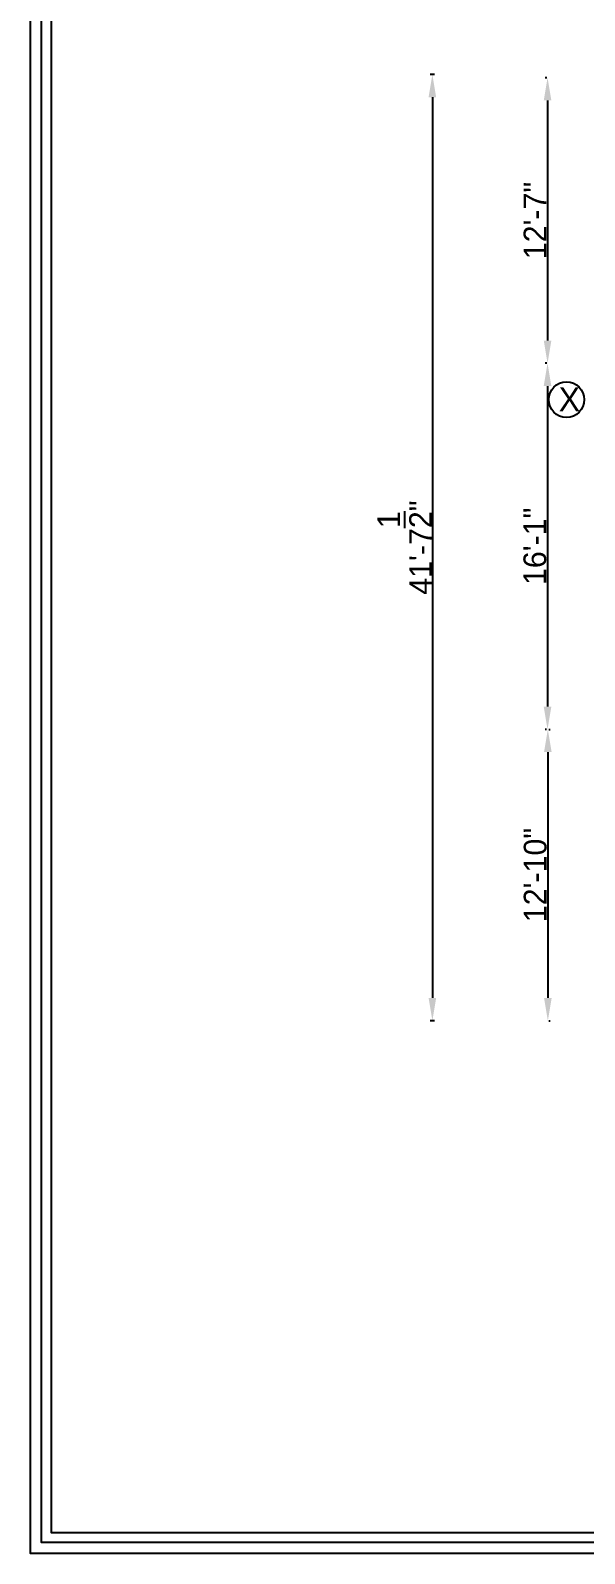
# Model space of a CAD drawing. Header units: feet. Extents: x 539 to 3482, y 328 to 1907.
# Drawn here: x 539 to 831, y 328 to 1132 of the extents above; entities that cross this region are included whole.
import ezdxf

# ---------------------------------------------------------------- set-up
doc = ezdxf.new("R2010")
doc.units = ezdxf.units.FT
doc.layers.add('dimension', color=130, linetype='Continuous')
doc.dimstyles.new('ISO-25', dxfattribs={"dimtxt": 12, "dimasz": 12, "dimexe": 1.25, "dimexo": 0.625, "dimtad": 1, "dimdec": 1, "dimlunit": 4, "dimtxsty": 'Standard', "dimcen": 2.5, "dimadec": 0, "dimazin": 0, "dimtfac": 1, "dimtdec": 1, "dimtmove": 0, "dimatfit": 3, "dimfxl": 1, "dimarcsym": 0})

# ---------------------------------------------------------------- blocks, each defined once
blk = doc.blocks.new('*D11')
at = {"layer": 'Defpoints', "color": 0, "transparency": 16777216}
for p in [(811.68, 1106.61), (811.35, 955.84), (811.68, 955.84)]:
    blk.add_point(p, dxfattribs=at)
at = {"layer": 'dimension', "color": 0, "lineweight": -2, "transparency": 16777216}
for p, q in [((811.05, 1106.61), (810.1, 1106.61)), ((811.35, 1094.61), (811.35, 967.84)), ((811.05, 955.84), (810.1, 955.84))]:
    blk.add_line(p, q, dxfattribs=at)
at = {"layer": 'dimension', "color": 0, "transparency": 16777216}
for points in [[(809.35, 1094.61), (813.35, 1094.61), (811.35, 1106.61)], [(809.35, 967.84), (813.35, 967.84), (811.35, 955.84)]]:
    blk.add_solid(points, dxfattribs=at)
at = {"layer": 'dimension', "color": 0, "transparency": 16777216, "insert": (804.73, 1031.22), "char_height": 12, "attachment_point": 5, "rotation": 90}
blk.add_mtext('12\'-7"', dxfattribs=at)
blk = doc.blocks.new('*D12')
at = {"layer": 'Defpoints', "color": 0, "transparency": 16777216}
for p in [(811.35, 955.84), (811.34, 762.62), (811.35, 762.62)]:
    blk.add_point(p, dxfattribs=at)
at = {"layer": 'dimension', "color": 0, "lineweight": -2, "transparency": 16777216}
for p, q in [((810.73, 955.84), (810.09, 955.84)), ((811.34, 943.84), (811.34, 774.62)), ((810.73, 762.62), (810.09, 762.62))]:
    blk.add_line(p, q, dxfattribs=at)
at = {"layer": 'dimension', "color": 0, "transparency": 16777216}
for points in [[(809.34, 943.84), (813.34, 943.84), (811.34, 955.84)], [(809.34, 774.62), (813.34, 774.62), (811.34, 762.62)]]:
    blk.add_solid(points, dxfattribs=at)
at = {"layer": 'dimension', "color": 0, "transparency": 16777216, "insert": (804.72, 859.23), "char_height": 12, "attachment_point": 5, "rotation": 90}
blk.add_mtext('16\'-1"', dxfattribs=at)
blk = doc.blocks.new('*D13')
at = {"layer": 'Defpoints', "color": 0, "transparency": 16777216}
for p in [(811.34, 762.62), (811.34, 608.82), (811.51, 608.82)]:
    blk.add_point(p, dxfattribs=at)
at = {"layer": 'dimension', "color": 0, "lineweight": -2, "transparency": 16777216}
for p, q in [((811.97, 762.62), (812.76, 762.62)), ((811.51, 750.62), (811.51, 620.82)), ((811.97, 608.82), (812.76, 608.82))]:
    blk.add_line(p, q, dxfattribs=at)
at = {"layer": 'dimension', "color": 0, "transparency": 16777216}
for points in [[(809.51, 750.62), (813.51, 750.62), (811.51, 762.62)], [(809.51, 620.82), (813.51, 620.82), (811.51, 608.82)]]:
    blk.add_solid(points, dxfattribs=at)
at = {"layer": 'dimension', "color": 0, "transparency": 16777216, "insert": (804.89, 685.72), "char_height": 12, "attachment_point": 5, "rotation": 90}
blk.add_mtext('12\'-10"', dxfattribs=at)
blk = doc.blocks.new('*D14')
at = {"layer": 'Defpoints', "color": 0, "transparency": 16777216}
for p in [(752.36, 1108.28), (750.6, 608.82), (752.36, 608.82)]:
    blk.add_point(p, dxfattribs=at)
at = {"layer": 'dimension', "color": 0, "lineweight": -2, "transparency": 16777216}
for p, q in [((751.73, 1108.28), (749.35, 1108.28)), ((750.6, 1096.28), (750.6, 620.82)), ((751.73, 608.82), (749.35, 608.82))]:
    blk.add_line(p, q, dxfattribs=at)
at = {"layer": 'dimension', "color": 0, "transparency": 16777216}
for points in [[(748.6, 1096.28), (752.6, 1096.28), (750.6, 1108.28)], [(748.6, 620.82), (752.6, 620.82), (750.6, 608.82)]]:
    blk.add_solid(points, dxfattribs=at)
at = {"layer": 'dimension', "color": 0, "transparency": 16777216, "insert": (735.98, 858.55), "char_height": 12, "attachment_point": 5, "rotation": 90}
blk.add_mtext('41\'-7{\\H1x;\\S1/2;}"', dxfattribs=at)

msp = doc.modelspace()

# ---------------------------------------------------------------- linework, layer by layer
for points in [[(538.6, 1907.35), (3481.79, 1907.35), (3481.79, 327.57), (538.6, 327.57)], [(544.37, 1901.57), (3474.34, 1901.57), (3474.34, 333.34), (544.37, 333.34)], [(549.6, 1896.34), (3468.43, 1896.34), (3468.43, 338.57), (549.6, 338.57)]]:
    msp.add_lwpolyline(points, close=True)
msp.add_circle((821.36, 936.67), 9.38)

# ---------------------------------------------------------------- texts
at = {"insert": (817.24, 943.11), "char_height": 12.63, "width": 8.8418, "attachment_point": 1}
msp.add_mtext('X', dxfattribs=at)

# ---------------------------------------------------------------- dimensions: what is measured, and where the dimension line sits
at = {"layer": 'dimension'}
for base, p1, p2, picture, middle in [((750.6, 608.82), (752.36, 1108.28), (752.36, 608.82), '*D14', (735.98, 858.55)), ((811.35, 955.84), (811.68, 1106.61), (811.68, 955.84), '*D11', (804.73, 1031.22)), ((811.34, 762.62), (811.35, 955.84), (811.35, 762.62), '*D12', (804.72, 859.23)), ((811.51, 608.82), (811.34, 762.62), (811.34, 608.82), '*D13', (804.89, 685.72))]:
    dim = msp.add_linear_dim(base=base, p1=p1, p2=p2, angle=90, dimstyle='ISO-25', dxfattribs=at)
    dim.commit()
    dim.dimension.update_dxf_attribs({"geometry": picture, "text_midpoint": middle})

doc.saveas('drawing.dxf')
